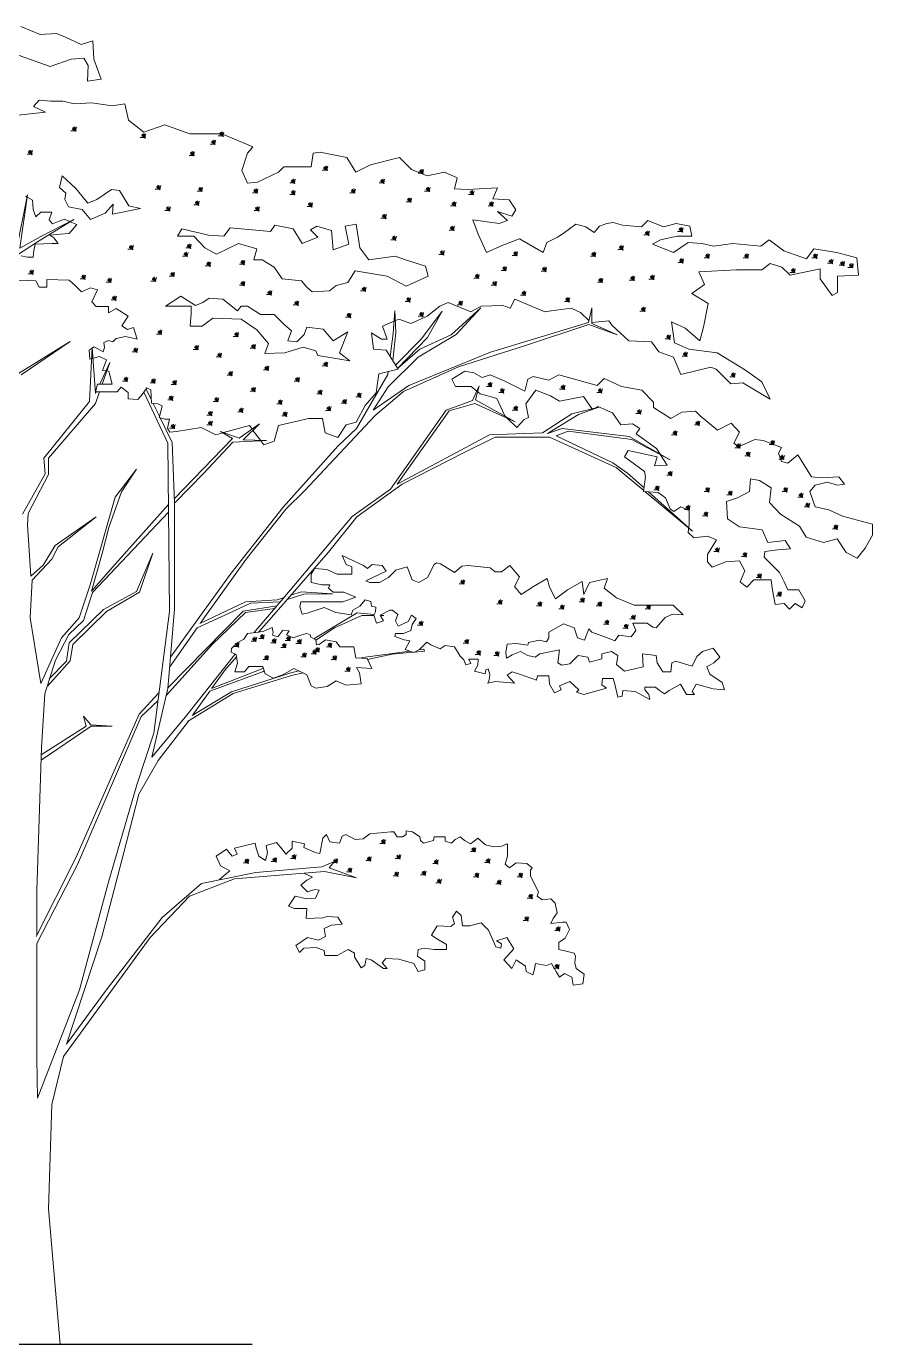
# Model space of a CAD drawing. Header units: millimetres. Extents: x -17823 to 16843, y 0 to 26332.
# Drawn here: x 4 to 16843, y 0 to 26224 of the extents above; entities that cross this region are included whole.
import ezdxf

# ---------------------------------------------------------------- set-up
doc = ezdxf.new("R2010")
doc.units = ezdxf.units.MM
doc.layers.add('ceco.net 196', color=7, linetype='Continuous')

msp = doc.modelspace()

# ---------------------------------------------------------------- linework, layer by layer
at = {"layer": 'ceco.net 196'}
msp.add_line((4496, 0), (-4652, 0), dxfattribs=at)
at = {"layer": 'ceco.net 196', "lineweight": 5}
for points in [[(-105, 26224), (276, 26061), (602, 26079), (784, 26006), (1092, 25861), (1328, 25934), (1346, 25571), (1491, 25172), (1219, 25136), (1237, 25444), (1147, 25589), (893, 25571), (475, 25426), (-142, 25644)], [(-287, 24447), (385, 24520), (149, 24628), (258, 24755), (494, 24737), (729, 24737), (965, 24683), (1310, 24701), (1709, 24646), (1963, 24683), (2036, 24356), (2344, 24121), (2762, 24266), (3258, 24084), (3893, 24084), (4510, 23830), (4401, 23703), (4292, 23359), (4401, 23105), (4601, 23123), (5018, 23322), (5127, 23431), (5671, 23431), (5708, 23703), (5853, 23721), (6379, 23612), (6560, 23322), (6851, 23467), (7431, 23612), (7667, 23377), (7980, 23248), (8325, 23320), (8579, 23212), (8524, 22994), (8778, 22976), (9377, 23012), (9286, 22795), (9613, 22776), (9740, 22577), (9667, 22450), (9377, 22541), (9577, 22360), (9413, 22305), (8887, 22378), (8996, 22088), (9159, 21725), (9486, 21870), (9813, 21997), (10284, 21725), (10357, 21924), (10575, 22033), (10684, 22106), (10938, 22287), (11137, 22233), (11300, 22124), (11409, 22251), (11554, 22305), (11681, 22323), (11863, 22269), (12244, 22233), (12371, 22360), (12679, 22233), (12933, 22305), (13206, 22251), (13242, 22051), (12952, 22051), (12625, 21979), (12462, 21888), (12879, 21725), (13169, 21924), (13441, 21906), (13677, 21852), (14058, 21906), (14621, 21852), (14784, 21979), (15074, 21761), (15528, 21598), (15673, 21798), (16127, 21725), (16526, 21616), (16562, 21272), (16145, 21254), (16145, 20927), (16036, 20873), (15800, 21199), (15800, 21399), (15201, 21272), (15038, 21435), (14802, 21507), (14639, 21381), (14131, 21381), (13387, 21344), (13496, 21091), (13242, 20909), (13568, 20710), (13478, 20238), (13405, 19967), (13115, 20220), (12843, 20347), (12897, 19930), (13187, 19803), (13750, 19731), (14312, 19386), (14639, 19151), (14802, 18806), (14657, 18897), (14258, 19133), (14022, 19115), (13732, 19405), (13623, 19441), (13024, 19296), (12879, 19640), (12589, 19749), (12444, 19948), (11990, 19967), (11663, 20275), (11591, 20365), (11254, 20330)], [(924, 24206), (989, 24137), (940, 24219), (993, 24137), (968, 24229), (985, 24151), (1001, 24221), (978, 24154), (892, 24147), (980, 24147), (917, 24181), (989, 24145)], [(3854, 24104), (3919, 24034), (3871, 24116), (3924, 24034), (3898, 24127), (3915, 24049), (3932, 24118), (3909, 24051), (3823, 24045), (3911, 24045), (3848, 24078), (3919, 24043)], [(2302, 24071), (2368, 24002), (2319, 24084), (2372, 24002), (2347, 24094), (2363, 24017), (2380, 24086), (2357, 24019), (2271, 24013), (2359, 24013), (2296, 24046), (2368, 24010)], [(3693, 23942), (3758, 23873), (3709, 23955), (3762, 23873), (3737, 23965), (3754, 23888), (3770, 23957), (3747, 23890), (3661, 23883), (3749, 23883), (3686, 23917), (3758, 23881)], [(49, 23739), (114, 23669), (65, 23751), (118, 23669), (93, 23762), (109, 23684), (126, 23753), (103, 23686), (17, 23680), (105, 23680), (42, 23713), (114, 23678)], [(3272, 23716), (3337, 23647), (3289, 23729), (3342, 23647), (3316, 23739), (3333, 23661), (3350, 23731), (3327, 23663), (3241, 23657), (3329, 23657), (3266, 23691), (3337, 23655)], [(5923, 23425), (5989, 23356), (5940, 23438), (5993, 23356), (5968, 23448), (5984, 23371), (6001, 23440), (5978, 23373), (5892, 23366), (5980, 23366), (5917, 23400), (5989, 23364)], [(7831, 23361), (7896, 23291), (7848, 23373), (7900, 23291), (7875, 23384), (7892, 23306), (7909, 23375), (7885, 23308), (7799, 23302), (7888, 23302), (7825, 23335), (7896, 23300)], [(2278, 22598), (1715, 22489), (1733, 22688), (1570, 22507), (1280, 22380), (1117, 22580), (844, 22634), (772, 22779), (790, 22906), (663, 23015), (717, 23250), (990, 22996), (1225, 22706), (1407, 22779), (1697, 22978), (1860, 22960), (2042, 22652), (2278, 22598)], [(5277, 23167), (5342, 23098), (5294, 23179), (5346, 23098), (5321, 23190), (5338, 23112), (5355, 23181), (5331, 23114), (5245, 23108), (5334, 23108), (5271, 23142), (5342, 23106)], [(7055, 23167), (7120, 23098), (7072, 23179), (7124, 23098), (7099, 23190), (7116, 23112), (7133, 23181), (7110, 23114), (7023, 23108), (7112, 23108), (7049, 23142), (7120, 23106)], [(-191, 21668), (224, 21940), (949, 22380), (289, 22043), (-126, 21810), (29, 22872), (-204, 21720)], [(21, 22829), (-11, 22846)], [(871, 22340), (755, 22387), (525, 22297), (461, 22374), (512, 22527), (295, 22527), (193, 22438), (142, 22578), (129, 22769), (23, 22827)], [(2599, 23042), (2664, 22973), (2616, 23055), (2669, 22973), (2643, 23065), (2660, 22988), (2677, 23057), (2654, 22990), (2568, 22983), (2656, 22983), (2593, 23017), (2664, 22981)], [(3434, 23005), (3499, 22936), (3451, 23018), (3503, 22936), (3478, 23028), (3495, 22951), (3512, 23020), (3489, 22953), (3403, 22946), (3491, 22946), (3428, 22980), (3499, 22944)], [(4533, 22973), (4598, 22904), (4550, 22986), (4603, 22904), (4577, 22996), (4594, 22918), (4611, 22988), (4588, 22920), (4502, 22914), (4590, 22914), (4527, 22948), (4598, 22912)], [(5277, 22941), (5342, 22871), (5294, 22953), (5346, 22871), (5321, 22964), (5338, 22886), (5355, 22955), (5331, 22888), (5245, 22882), (5334, 22882), (5271, 22915), (5342, 22880)], [(6473, 22973), (6538, 22904), (6490, 22986), (6542, 22904), (6517, 22996), (6534, 22918), (6551, 22988), (6528, 22920), (6442, 22914), (6530, 22914), (6467, 22948), (6538, 22912)], [(7591, 22793), (7656, 22724), (7608, 22806), (7660, 22724), (7635, 22816), (7652, 22739), (7669, 22808), (7645, 22741), (7559, 22734), (7648, 22734), (7585, 22768), (7656, 22732)], [(7960, 23005), (8025, 22936), (7977, 23018), (8029, 22936), (8004, 23028), (8021, 22951), (8038, 23020), (8015, 22953), (7929, 22946), (8017, 22946), (7954, 22980), (8025, 22944)], [(8833, 22941), (8898, 22871), (8850, 22953), (8902, 22871), (8877, 22964), (8894, 22886), (8911, 22955), (8888, 22888), (8802, 22882), (8890, 22882), (8827, 22915), (8898, 22880)], [(2791, 22619), (2857, 22549), (2808, 22631), (2861, 22549), (2836, 22642), (2852, 22564), (2869, 22633), (2846, 22566), (2760, 22560), (2848, 22560), (2785, 22593), (2857, 22558)], [(3368, 22731), (3433, 22662), (3385, 22744), (3437, 22662), (3412, 22754), (3429, 22676), (3445, 22746), (3422, 22679), (3336, 22672), (3424, 22672), (3361, 22706), (3433, 22670)], [(4566, 22618), (4631, 22548), (4582, 22630), (4635, 22548), (4610, 22641), (4626, 22563), (4643, 22632), (4620, 22565), (4534, 22559), (4622, 22559), (4559, 22592), (4631, 22557)], [(5620, 22698), (5685, 22629), (5637, 22711), (5689, 22629), (5664, 22721), (5681, 22643), (5698, 22713), (5675, 22645), (5589, 22639), (5677, 22639), (5614, 22673), (5685, 22637)], [(8477, 22714), (8543, 22645), (8494, 22727), (8547, 22645), (8522, 22738), (8538, 22660), (8555, 22729), (8532, 22662), (8446, 22656), (8534, 22656), (8471, 22689), (8543, 22654)], [(9221, 22714), (9286, 22645), (9238, 22727), (9290, 22645), (9265, 22738), (9282, 22660), (9299, 22729), (9276, 22662), (9190, 22656), (9278, 22656), (9215, 22689), (9286, 22654)], [(-101, 21660), (27, 21634), (142, 21634), (155, 21762), (180, 21889), (512, 21902), (640, 21902), (551, 22017), (474, 22068), (678, 22093), (857, 22106), (1010, 22285), (879, 22337)], [(7091, 22466), (7156, 22397), (7108, 22479), (7160, 22397), (7135, 22489), (7152, 22412), (7169, 22481), (7145, 22414), (7059, 22407), (7148, 22407), (7085, 22441), (7156, 22405)], [(7182, 21254), (6547, 21362), (6402, 21127), (6166, 21072), (6039, 20964), (5694, 20945), (5585, 21036), (5476, 21163), (5095, 21199), (4932, 21435), (4696, 21580), (4533, 21580), (4587, 21798), (4224, 21906), (3789, 21689), (3553, 21816), (3335, 22051), (3009, 22051), (3099, 22196), (3626, 22069), (3934, 22051), (4061, 22215), (4496, 22178), (4859, 22142), (4950, 22269), (5313, 22196), (5494, 21906), (5803, 22033), (5658, 22178), (5785, 22251), (6075, 22160), (6111, 21779), (6420, 21888), (6347, 22251), (6565, 22287), (6637, 21816), (6819, 21580), (7345, 21653), (7545, 21580), (7944, 21453), (7998, 21254), (7563, 21054), (7182, 21254)], [(7288, 22036), (7353, 21967), (7305, 22049), (7358, 21967), (7332, 22059), (7349, 21982), (7366, 22051), (7343, 21984), (7257, 21978), (7345, 21978), (7282, 22011), (7353, 21975)], [(8445, 22230), (8510, 22161), (8462, 22242), (8514, 22161), (8489, 22253), (8506, 22175), (8523, 22245), (8500, 22177), (8414, 22171), (8502, 22171), (8439, 22205), (8510, 22169)], [(12325, 22133), (12390, 22064), (12341, 22146), (12394, 22064), (12369, 22156), (12386, 22078), (12402, 22148), (12379, 22081), (12293, 22074), (12381, 22074), (12318, 22108), (12390, 22072)], [(12994, 22200), (13059, 22131), (13011, 22213), (13063, 22131), (13038, 22223), (13055, 22146), (13072, 22215), (13048, 22148), (12962, 22142), (13051, 22142), (12988, 22175), (13059, 22139)], [(2056, 21851), (2121, 21781), (2073, 21863), (2125, 21781), (2100, 21874), (2117, 21796), (2134, 21865), (2111, 21798), (2025, 21792), (2113, 21792), (2050, 21825), (2121, 21790)], [(3208, 21875), (3273, 21805), (3225, 21887), (3277, 21805), (3252, 21898), (3269, 21820), (3285, 21889), (3262, 21822), (3176, 21816), (3264, 21816), (3201, 21849), (3273, 21814)], [(8244, 21745), (8309, 21675), (8260, 21757), (8313, 21675), (8288, 21768), (8304, 21690), (8321, 21759), (8298, 21692), (8212, 21686), (8300, 21686), (8237, 21719), (8309, 21684)], [(11807, 21842), (11872, 21773), (11824, 21855), (11877, 21773), (11851, 21865), (11868, 21788), (11885, 21857), (11862, 21790), (11776, 21783), (11864, 21783), (11801, 21817), (11872, 21781)], [(3143, 21713), (3208, 21644), (3160, 21726), (3212, 21644), (3187, 21736), (3204, 21658), (3221, 21728), (3198, 21661), (3112, 21654), (3200, 21654), (3137, 21688), (3208, 21652)], [(3596, 21519), (3661, 21450), (3612, 21532), (3665, 21450), (3640, 21542), (3657, 21465), (3673, 21534), (3650, 21467), (3564, 21460), (3652, 21460), (3589, 21494), (3661, 21458)], [(4275, 21551), (4340, 21482), (4291, 21564), (4344, 21482), (4319, 21575), (4335, 21497), (4352, 21566), (4329, 21499), (4243, 21493), (4331, 21493), (4268, 21526), (4340, 21491)], [(9701, 21725), (9766, 21656), (9718, 21737), (9770, 21656), (9745, 21748), (9762, 21670), (9779, 21739), (9756, 21672), (9670, 21666), (9758, 21666), (9695, 21700), (9766, 21664)], [(11258, 21713), (11323, 21644), (11275, 21726), (11327, 21644), (11302, 21736), (11319, 21658), (11335, 21728), (11312, 21661), (11226, 21654), (11314, 21654), (11251, 21688), (11323, 21652)], [(13004, 21584), (13069, 21515), (13020, 21596), (13073, 21515), (13048, 21607), (13064, 21529), (13081, 21598), (13058, 21531), (12972, 21525), (13060, 21525), (12997, 21559), (13069, 21523)], [(13521, 21681), (13586, 21611), (13538, 21693), (13590, 21611), (13565, 21704), (13582, 21626), (13599, 21695), (13575, 21628), (13489, 21622), (13578, 21622), (13515, 21656), (13586, 21620)], [(14297, 21681), (14362, 21611), (14314, 21693), (14366, 21611), (14341, 21704), (14358, 21626), (14374, 21695), (14351, 21628), (14265, 21622), (14353, 21622), (14290, 21656), (14362, 21620)], [(15668, 21676), (15733, 21607), (15685, 21689), (15737, 21607), (15712, 21700), (15729, 21622), (15746, 21691), (15723, 21624), (15636, 21618), (15725, 21618), (15662, 21651), (15733, 21616)], [(15978, 21569), (16043, 21500), (15994, 21581), (16047, 21500), (16022, 21592), (16038, 21514), (16055, 21584), (16032, 21516), (15946, 21510), (16034, 21510), (15971, 21544), (16043, 21508)], [(16206, 21529), (16272, 21459), (16223, 21541), (16276, 21459), (16251, 21552), (16267, 21474), (16284, 21543), (16261, 21476), (16175, 21470), (16263, 21470), (16200, 21503), (16272, 21468)], [(16381, 21488), (16447, 21419), (16398, 21501), (16451, 21419), (16426, 21511), (16442, 21434), (16459, 21503), (16436, 21436), (16350, 21429), (16438, 21429), (16375, 21463), (16447, 21427)], [(72, 21358), (137, 21288), (89, 21370), (141, 21288), (116, 21381), (133, 21303), (149, 21372), (126, 21305), (40, 21299), (128, 21299), (65, 21332), (137, 21297)], [(1106, 21261), (1171, 21191), (1123, 21273), (1176, 21191), (1150, 21284), (1167, 21206), (1184, 21275), (1161, 21208), (1075, 21202), (1163, 21202), (1100, 21236), (1171, 21200)], [(2878, 21314), (2943, 21245), (2894, 21327), (2947, 21245), (2922, 21337), (2938, 21260), (2955, 21329), (2932, 21262), (2846, 21256), (2934, 21256), (2871, 21289), (2943, 21253)], [(8939, 21275), (9004, 21205), (8956, 21287), (9008, 21205), (8983, 21298), (9000, 21220), (9017, 21289), (8994, 21222), (8908, 21216), (8996, 21216), (8933, 21249), (9004, 21214)], [(9482, 21427), (9548, 21358), (9499, 21439), (9552, 21358), (9527, 21450), (9543, 21372), (9560, 21442), (9537, 21374), (9451, 21368), (9539, 21368), (9476, 21402), (9548, 21366)], [(10277, 21414), (10342, 21344), (10294, 21426), (10347, 21344), (10321, 21437), (10338, 21359), (10355, 21428), (10332, 21361), (10246, 21355), (10334, 21355), (10271, 21388), (10342, 21353)], [(12033, 21235), (12098, 21166), (12050, 21247), (12102, 21166), (12077, 21258), (12094, 21180), (12111, 21250), (12088, 21182), (12001, 21176), (12090, 21176), (12027, 21210), (12098, 21174)], [(12424, 21255), (12489, 21185), (12441, 21267), (12493, 21185), (12468, 21278), (12485, 21200), (12502, 21269), (12478, 21202), (12392, 21196), (12481, 21196), (12418, 21230), (12489, 21194)], [(15227, 21388), (15292, 21319), (15243, 21400), (15296, 21319), (15271, 21411), (15287, 21333), (15304, 21402), (15281, 21335), (15195, 21329), (15283, 21329), (15220, 21363), (15292, 21327)], [(2989, 18164), (2861, 18152), (2810, 18228), (2849, 18407), (2759, 18407), (2644, 18445), (2670, 18534), (2708, 18675), (2619, 18713), (2491, 18726), (2478, 18994), (2402, 19032), (2307, 18902), (2223, 18802), (2031, 18815), (2031, 18943), (1891, 19045), (1814, 18955), (1380, 18955), (1419, 19108), (1712, 19108), (1648, 19364), (1521, 19376), (1597, 19593), (1457, 19657), (1265, 19606), (1253, 19784), (1355, 19848), (1534, 19746), (1559, 19835), (1546, 19938), (1636, 19976), (1725, 19950), (1789, 20014), (1980, 20052), (2210, 20001), (2134, 20231), (2019, 20193), (1904, 20269), (2031, 20461), (1789, 20614), (1636, 20524), (1636, 20652), (1393, 20652), (1304, 20741), (1419, 20984), (1278, 21022), (1100, 20945), (985, 21060), (857, 21175), (410, 21188), (410, 21035), (257, 21035), (193, 21162), (-152, 21175)], [(1624, 21196), (1689, 21127), (1640, 21209), (1693, 21127), (1668, 21219), (1684, 21142), (1701, 21211), (1678, 21144), (1592, 21137), (1680, 21137), (1617, 21171), (1689, 21135)], [(2513, 21215), (2578, 21146), (2530, 21228), (2582, 21146), (2557, 21238), (2574, 21160), (2591, 21230), (2568, 21163), (2482, 21156), (2570, 21156), (2507, 21190), (2578, 21154)], [(4275, 21132), (4340, 21062), (4291, 21144), (4344, 21062), (4319, 21155), (4335, 21077), (4352, 21146), (4329, 21079), (4243, 21073), (4331, 21073), (4268, 21106), (4340, 21071)], [(6686, 21019), (6751, 20950), (6703, 21032), (6755, 20950), (6730, 21042), (6747, 20964), (6764, 21034), (6741, 20966), (6655, 20960), (6743, 20960), (6680, 20994), (6751, 20958)], [(9286, 21132), (9351, 21062), (9302, 21144), (9355, 21062), (9330, 21155), (9347, 21077), (9363, 21146), (9340, 21079), (9254, 21073), (9342, 21073), (9279, 21106), (9351, 21071)], [(11397, 21195), (11462, 21126), (11414, 21208), (11466, 21126), (11441, 21218), (11458, 21141), (11475, 21210), (11452, 21143), (11365, 21136), (11454, 21136), (11391, 21170), (11462, 21134)], [(1721, 20841), (1786, 20772), (1737, 20853), (1790, 20772), (1765, 20864), (1781, 20786), (1798, 20855), (1775, 20788), (1689, 20782), (1777, 20782), (1714, 20816), (1786, 20780)], [(6438, 19568), (5803, 19676), (5767, 19767), (5513, 19840), (5150, 19731), (4750, 19713), (4823, 19912), (4587, 20184), (4279, 20402), (3716, 20420), (3499, 20257), (3263, 20257), (3281, 20510), (3281, 20655), (2773, 20655), (3081, 20855), (3372, 20674), (3517, 20728), (3644, 20819), (3916, 20800), (4206, 20565), (4279, 20655), (4406, 20655), (4660, 20492), (4932, 20492), (5131, 20293), (5277, 20166), (5204, 19967), (5385, 19948), (5531, 20093), (5585, 20238), (5912, 20202), (6111, 19967), (6402, 20148), (6238, 19731), (6438, 19568)], [(4811, 20946), (4876, 20877), (4828, 20959), (4881, 20877), (4855, 20969), (4872, 20892), (4889, 20961), (4866, 20894), (4780, 20887), (4868, 20887), (4805, 20921), (4876, 20885)], [(5348, 20741), (5413, 20672), (5365, 20753), (5417, 20672), (5392, 20764), (5409, 20686), (5426, 20756), (5402, 20688), (5316, 20682), (5405, 20682), (5342, 20716), (5413, 20680)], [(11199, 20372), (11028, 20529), (10847, 20619), (10448, 20565), (10321, 20547), (9722, 20800), (9631, 20619), (9486, 20674), (9051, 20655), (8851, 20547), (8397, 20728), (8234, 20655), (7980, 20456), (7653, 20311), (7418, 20402), (7348, 20371)], [(7572, 20808), (7637, 20739), (7589, 20821), (7642, 20739), (7616, 20832), (7633, 20754), (7650, 20823), (7627, 20756), (7541, 20750), (7629, 20750), (7566, 20783), (7637, 20748)], [(8607, 20744), (8672, 20675), (8624, 20756), (8676, 20675), (8651, 20767), (8668, 20689), (8684, 20759), (8661, 20691), (8575, 20685), (8663, 20685), (8600, 20719), (8672, 20683)], [(9868, 20938), (9933, 20868), (9884, 20950), (9937, 20868), (9912, 20961), (9929, 20883), (9945, 20952), (9922, 20885), (9836, 20879), (9924, 20879), (9861, 20912), (9933, 20877)], [(10741, 20808), (10806, 20739), (10757, 20821), (10810, 20739), (10785, 20832), (10801, 20754), (10818, 20823), (10795, 20756), (10709, 20750), (10797, 20750), (10734, 20783), (10806, 20748)], [(3472, 14355), (3558, 14479), (4376, 15622), (5175, 16629), (5538, 16983), (6946, 18485), (7509, 18957), (8602, 19451), (9937, 19877), (11199, 20295), (11762, 20086), (11254, 20313), (11254, 20622), (11190, 20331), (9238, 19741), (7612, 19079), (6903, 18589), (7203, 19052), (7803, 19642), (8556, 20095), (9047, 20622), (8456, 20086), (7830, 19805), (7391, 19418)], [(6388, 20496), (6453, 20427), (6405, 20509), (6457, 20427), (6432, 20519), (6449, 20441), (6466, 20511), (6442, 20443), (6356, 20437), (6445, 20437), (6382, 20471), (6453, 20435)], [(7295, 19574), (7358, 20132), (7339, 20567), (7303, 20113), (7242, 19658)], [(7390, 19420), (7984, 20032), (8275, 20558), (7866, 20005), (7351, 19482)], [(7831, 20518), (7896, 20448), (7848, 20530), (7900, 20448), (7875, 20541), (7892, 20463), (7909, 20532), (7885, 20465), (7799, 20459), (7888, 20459), (7825, 20493), (7896, 20457)], [(12245, 20619), (12310, 20550), (12262, 20632), (12314, 20550), (12289, 20642), (12306, 20565), (12323, 20634), (12300, 20567), (12213, 20560), (12302, 20560), (12239, 20594), (12310, 20558)], [(7323, 20360), (7091, 20257), (7182, 20003), (7073, 20003), (6873, 20130), (6910, 19803), (7164, 19785), (7399, 19405), (7018, 19314), (6982, 19078), (6964, 18933), (6746, 18679), (6565, 18353), (6365, 18299), (6202, 18045), (5948, 18136), (5894, 18426), (5621, 18426), (5023, 18281), (4932, 17972), (4732, 17900), (4672, 17979)], [(-99, 19293), (873, 19954), (-151, 19319)], [(2626, 20162), (2691, 20093), (2643, 20175), (2695, 20093), (2670, 20185), (2687, 20108), (2703, 20177), (2680, 20110), (2594, 20104), (2682, 20104), (2619, 20137), (2691, 20101)], [(4149, 20116), (4215, 20047), (4166, 20129), (4219, 20047), (4194, 20139), (4210, 20061), (4227, 20131), (4204, 20064), (4118, 20057), (4206, 20057), (4143, 20091), (4215, 20055)], [(12745, 20065), (12810, 19996), (12762, 20078), (12814, 19996), (12789, 20089), (12806, 20011), (12823, 20080), (12800, 20013), (12713, 20007), (12802, 20007), (12739, 20040), (12810, 20005)], [(1395, 18955), (1378, 18918), (1313, 19837), (1261, 18763), (354, 17636), (380, 17325), (-73, 16523)], [(2141, 19807), (2206, 19738), (2158, 19820), (2210, 19738), (2185, 19830), (2202, 19752), (2219, 19822), (2195, 19755), (2109, 19748), (2198, 19748), (2135, 19782), (2206, 19746)], [(3355, 19858), (3420, 19789), (3371, 19870), (3424, 19789), (3399, 19881), (3415, 19803), (3432, 19872), (3409, 19805), (3323, 19799), (3411, 19799), (3348, 19833), (3420, 19797)], [(3812, 19706), (3877, 19636), (3828, 19718), (3881, 19636), (3856, 19729), (3873, 19651), (3889, 19720), (3866, 19653), (3780, 19647), (3868, 19647), (3805, 19680), (3877, 19645)], [(4487, 19878), (4552, 19808), (4504, 19890), (4557, 19808), (4531, 19901), (4548, 19823), (4565, 19892), (4542, 19825), (4456, 19819), (4544, 19819), (4481, 19852), (4552, 19817)], [(13081, 19723), (13146, 19654), (13098, 19736), (13150, 19654), (13125, 19746), (13142, 19669), (13159, 19738), (13136, 19671), (13050, 19665), (13138, 19665), (13075, 19698), (13146, 19663)], [(1512, 19108), (1663, 19539), (1465, 19108)], [(4752, 19447), (4817, 19378), (4769, 19460), (4822, 19378), (4796, 19470), (4813, 19393), (4830, 19462), (4807, 19395), (4721, 19389), (4809, 19389), (4746, 19422), (4817, 19386)], [(5925, 19527), (5990, 19458), (5942, 19539), (5994, 19458), (5969, 19550), (5986, 19472), (6003, 19541), (5980, 19474), (5893, 19468), (5982, 19468), (5919, 19502), (5990, 19466)], [(1947, 19225), (2012, 19156), (1964, 19238), (2016, 19156), (1991, 19249), (2008, 19171), (2025, 19240), (2001, 19173), (1915, 19167), (2004, 19167), (1941, 19200), (2012, 19165)], [(2496, 19193), (2562, 19124), (2513, 19206), (2566, 19124), (2541, 19216), (2557, 19139), (2574, 19208), (2551, 19141), (2465, 19134), (2553, 19134), (2490, 19168), (2562, 19132)], [(7202, 19358), (7194, 19297), (6576, 18226), (6204, 17872), (5112, 16660), (4077, 15345), (3367, 14362), (2873, 13678)], [(2917, 19161), (2982, 19092), (2934, 19173), (2986, 19092), (2961, 19184), (2978, 19106), (2994, 19176), (2971, 19108), (2885, 19102), (2973, 19102), (2910, 19136), (2982, 19100)], [(4030, 19341), (4095, 19272), (4047, 19354), (4100, 19272), (4074, 19364), (4091, 19287), (4108, 19356), (4085, 19289), (3999, 19283), (4087, 19283), (4024, 19316), (4095, 19281)], [(5362, 19222), (5427, 19153), (5379, 19235), (5431, 19153), (5406, 19245), (5423, 19168), (5440, 19237), (5416, 19170), (5330, 19163), (5419, 19163), (5356, 19197), (5427, 19161)], [(7367, 19397), (7367, 19397), (7367, 19397)], [(8968, 18967), (8853, 19059), (8544, 19059), (8472, 19204), (8726, 19367), (8908, 19331), (9071, 19240), (9234, 19295), (9525, 19168), (9924, 18968), (9979, 19204), (10088, 19258), (10397, 19186), (10596, 19295), (11359, 19077), (11504, 19222), (11849, 19059), (12249, 18986), (12485, 18750), (12485, 18641), (12830, 18424), (13048, 18551), (13320, 18569), (13411, 18478), (13756, 18188), (14028, 18333), (14192, 18152), (14083, 17934), (14173, 17861), (14500, 18006), (14664, 17988), (15027, 17843), (14972, 17734), (15027, 17571), (15154, 17535), (15354, 17698), (15626, 17263), (15826, 17244), (16171, 17263), (16280, 17117), (16153, 17099), (15935, 17154), (15699, 17099), (15590, 16972), (15699, 16664), (15971, 16609), (16244, 16482), (16443, 16428), (16843, 16319), (16843, 16101), (16697, 15847), (16534, 15648), (16316, 15757), (16135, 16029), (15862, 15956), (15517, 16065), (15390, 16283), (15009, 16519), (14791, 16755), (14827, 17045), (14591, 17190), (14410, 17226), (14391, 16972), (14155, 16845), (13937, 16773), (13956, 16428), (14192, 16265), (14646, 16210), (14755, 15956), (15100, 15993), (15208, 15829), (14954, 15811), (14700, 15775), (14682, 15666), (14900, 15448), (14991, 15358), (15081, 15176), (15154, 15013), (15372, 15013), (15499, 14795), (15440, 14658)], [(9193, 19120), (9258, 19051), (9210, 19133), (9262, 19051), (9237, 19144), (9254, 19066), (9271, 19135), (9247, 19068), (9161, 19062), (9250, 19062), (9187, 19095), (9258, 19060)], [(14032, 19313), (14097, 19244), (14049, 19326), (14102, 19244), (14076, 19337), (14093, 19259), (14110, 19328), (14087, 19261), (14001, 19255), (14089, 19255), (14026, 19288), (14097, 19253)], [(211, 8142), (211, 9032), (304, 11877), (374, 12949), (584, 13618), (846, 14127), (1141, 14405), (1322, 14963), (2833, 16562), (2833, 16710), (1775, 15532), (1299, 14990), (1515, 15739), (1645, 16257), (1897, 16965), (2195, 17418), (1768, 16861), (1275, 15113), (1054, 14459), (704, 14058), (290, 13152), (82, 14459), (121, 15210), (510, 15625), (639, 15871), (1391, 16466), (575, 15896), (341, 15508), (95, 15288), (30, 16311), (43, 16531), (445, 17308), (445, 17631), (1378, 18724), (1459, 18955)], [(2341, 18949), (2820, 17934), (2849, 14587), (2542, 12165), (2205, 11138), (1635, 9183), (1064, 7060), (228, 4903), (211, 5698), (211, 7074), (211, 7980)], [(2487, 18801), (2385, 19009)], [(4487, 19024), (4552, 18954), (4504, 19036), (4557, 18954), (4531, 19047), (4548, 18969), (4565, 19038), (4542, 18971), (4456, 18965), (4544, 18965), (4481, 18998), (4552, 18963)], [(12294, 17043), (11966, 17337), (11673, 17541), (10549, 18081), (10783, 18168), (12053, 18008), (12813, 17599), (11995, 18066), (10666, 18227), (10374, 18124), (10987, 18504), (11396, 18650), (10856, 18518), (10272, 18139), (9220, 18095), (7380, 17118), (8417, 18577), (8928, 18723), (9731, 18358), (8943, 18796), (9016, 19073), (8884, 18781), (8358, 18591), (7249, 17016), (6489, 16476), (5116, 14841), (4527, 14161)], [(5812, 18971), (5877, 18901), (5829, 18983), (5882, 18901), (5856, 18994), (5873, 18916), (5890, 18985), (5867, 18918), (5781, 18912), (5869, 18912), (5806, 18945), (5877, 18910)], [(6590, 18913), (6655, 18844), (6607, 18925), (6660, 18844), (6634, 18936), (6651, 18858), (6668, 18928), (6645, 18860), (6559, 18854), (6647, 18854), (6584, 18888), (6655, 18852)], [(9538, 18465), (9525, 18478), (9362, 18823), (9234, 18859), (9035, 18914), (8984, 18954)], [(9435, 18999), (9500, 18930), (9452, 19012), (9504, 18930), (9479, 19022), (9496, 18945), (9513, 19014), (9490, 18947), (9404, 18941), (9492, 18941), (9429, 18974), (9500, 18938)], [(12614, 17712), (12539, 17825), (12140, 18115), (12212, 18224), (12067, 18315), (11831, 18297), (11668, 18533), (11377, 18660), (11268, 18605), (11087, 18859), (10614, 18768), (10433, 18877), (10142, 18986), (9943, 18714), (9997, 18442), (9906, 18406), (9761, 18242), (9574, 18430)], [(10647, 19067), (10712, 18997), (10663, 19079), (10716, 18997), (10691, 19090), (10708, 19012), (10724, 19081), (10701, 19014), (10615, 19008), (10703, 19008), (10640, 19041), (10712, 19006)], [(11387, 18999), (11452, 18930), (11404, 19012), (11456, 18930), (11431, 19022), (11448, 18945), (11465, 19014), (11442, 18947), (11356, 18941), (11444, 18941), (11381, 18974), (11452, 18938)], [(2651, 18469), (2526, 18722)], [(2848, 18854), (2913, 18784), (2865, 18866), (2917, 18784), (2892, 18877), (2909, 18799), (2926, 18868), (2903, 18801), (2816, 18795), (2905, 18795), (2842, 18829), (2913, 18793)], [(3753, 18821), (3818, 18752), (3770, 18834), (3822, 18752), (3797, 18845), (3814, 18767), (3831, 18836), (3808, 18769), (3722, 18763), (3810, 18763), (3747, 18796), (3818, 18761)], [(4242, 18612), (4307, 18542), (4259, 18624), (4312, 18542), (4286, 18635), (4303, 18557), (4320, 18626), (4297, 18559), (4211, 18553), (4299, 18553), (4236, 18586), (4307, 18551)], [(5018, 18773), (5083, 18704), (5035, 18786), (5087, 18704), (5062, 18796), (5079, 18719), (5096, 18788), (5073, 18721), (4987, 18714), (5075, 18714), (5012, 18748), (5083, 18712)], [(5988, 18644), (6053, 18575), (6005, 18657), (6057, 18575), (6032, 18667), (6049, 18589), (6066, 18659), (6043, 18592), (5957, 18585), (6045, 18585), (5982, 18619), (6053, 18583)], [(6299, 18784), (6364, 18714), (6316, 18796), (6369, 18714), (6343, 18807), (6360, 18729), (6377, 18798), (6354, 18731), (6268, 18725), (6356, 18725), (6293, 18758), (6364, 18723)], [(9704, 18650), (9769, 18580), (9721, 18662), (9774, 18580), (9748, 18673), (9765, 18595), (9782, 18664), (9759, 18597), (9673, 18591), (9761, 18591), (9698, 18624), (9769, 18589)], [(4160, 13737), (4150, 13726), (3172, 12486), (2500, 11683), (2821, 13055), (2953, 14631), (2953, 16746), (2908, 17949), (2667, 18438)], [(3628, 18547), (3693, 18478), (3645, 18560), (3697, 18478), (3672, 18570), (3689, 18493), (3706, 18562), (3683, 18495), (3597, 18488), (3685, 18488), (3622, 18522), (3693, 18486)], [(3628, 18353), (3693, 18284), (3645, 18366), (3697, 18284), (3672, 18376), (3689, 18299), (3706, 18368), (3683, 18301), (3597, 18294), (3685, 18294), (3622, 18328), (3693, 18292)], [(5116, 18534), (5181, 18465), (5133, 18547), (5186, 18465), (5160, 18557), (5177, 18480), (5194, 18549), (5171, 18482), (5085, 18476), (5173, 18476), (5110, 18509), (5181, 18473)], [(12163, 18579), (12228, 18510), (12180, 18592), (12232, 18510), (12207, 18602), (12224, 18525), (12241, 18594), (12218, 18527), (12132, 18521), (12220, 18521), (12157, 18554), (12228, 18519)], [(13327, 18353), (13392, 18284), (13344, 18366), (13396, 18284), (13371, 18376), (13388, 18299), (13405, 18368), (13381, 18301), (13295, 18294), (13384, 18294), (13321, 18328), (13392, 18292)], [(2884, 18289), (2950, 18219), (2901, 18301), (2954, 18219), (2929, 18312), (2945, 18234), (2962, 18303), (2939, 18236), (2853, 18230), (2941, 18230), (2878, 18263), (2950, 18228)], [(2966, 16752), (3531, 17332), (4112, 17952), (4781, 17985), (4321, 18001), (4644, 18315), (4241, 18033), (3870, 18162), (4104, 18025), (2942, 16824)], [(3912, 18137), (3771, 18099), (3480, 18244), (2989, 18164)], [(4495, 18211), (4442, 18281), (3928, 18142)], [(4665, 17989), (4513, 18187)], [(12874, 18159), (12939, 18090), (12891, 18172), (12944, 18090), (12918, 18182), (12935, 18105), (12952, 18174), (12929, 18107), (12843, 18101), (12931, 18101), (12868, 18134), (12939, 18099)], [(4623, 14175), (4833, 14411), (6018, 15761), (6579, 16467), (7479, 17117), (8705, 17740), (9329, 18051), (10410, 18051), (11740, 17449), (12287, 16992)], [(14135, 17901), (14200, 17832), (14152, 17914), (14204, 17832), (14179, 17924), (14196, 17846), (14213, 17916), (14190, 17848), (14104, 17842), (14192, 17842), (14129, 17876), (14200, 17840)], [(14814, 17966), (14879, 17896), (14831, 17978), (14883, 17896), (14858, 17989), (14875, 17911), (14892, 17980), (14869, 17913), (14783, 17907), (14871, 17907), (14808, 17940), (14879, 17905)], [(15440, 14658), (15299, 14741), (15186, 14632), (15081, 14741), (14900, 14723), (14845, 15049), (14827, 15212), (14482, 15212), (14337, 15067), (14210, 15176), (14301, 15394), (14192, 15593), (13919, 15575), (13647, 15466), (13556, 15575), (13556, 15720), (13738, 16011), (13556, 16083), (13284, 16047), (13175, 16156), (13193, 16319), (13193, 16591), (13029, 16664), (12884, 16573), (12812, 16628), (12721, 16845), (12576, 16954), (12285, 16972), (12321, 17263), (12303, 17371), (11904, 17662), (11976, 17789), (12557, 17662), (12503, 17480), (12757, 17498), (12621, 17702)], [(14329, 17739), (14394, 17670), (14346, 17752), (14398, 17670), (14373, 17763), (14390, 17685), (14407, 17754), (14384, 17687), (14298, 17681), (14386, 17681), (14323, 17714), (14394, 17679)], [(15008, 17675), (15073, 17606), (15025, 17687), (15077, 17606), (15052, 17698), (15069, 17620), (15086, 17690), (15063, 17622), (14977, 17616), (15065, 17616), (15002, 17650), (15073, 17614)], [(12777, 17352), (12842, 17283), (12794, 17364), (12847, 17283), (12821, 17375), (12838, 17297), (12855, 17366), (12832, 17299), (12746, 17293), (12834, 17293), (12771, 17327), (12842, 17291)], [(12519, 17061), (12584, 16992), (12535, 17074), (12588, 16992), (12563, 17084), (12580, 17006), (12596, 17076), (12573, 17009), (12487, 17002), (12575, 17002), (12512, 17036), (12584, 17000)], [(13521, 17029), (13586, 16959), (13538, 17041), (13590, 16959), (13565, 17052), (13582, 16974), (13599, 17043), (13575, 16976), (13489, 16970), (13578, 16970), (13515, 17004), (13586, 16968)], [(15073, 17029), (15138, 16959), (15089, 17041), (15142, 16959), (15117, 17052), (15134, 16974), (15150, 17043), (15127, 16976), (15041, 16970), (15129, 16970), (15066, 17004), (15138, 16968)], [(12313, 16971), (13257, 16182), (12380, 16966)], [(13973, 16964), (14039, 16895), (13990, 16977), (14043, 16895), (14018, 16987), (14034, 16910), (14051, 16979), (14028, 16912), (13942, 16905), (14030, 16905), (13967, 16939), (14039, 16903)], [(15383, 16919), (15448, 16849), (15399, 16931), (15452, 16849), (15427, 16942), (15443, 16864), (15460, 16933), (15437, 16866), (15351, 16860), (15439, 16860), (15376, 16893), (15448, 16858)], [(13133, 16673), (13198, 16604), (13150, 16686), (13202, 16604), (13177, 16696), (13194, 16619), (13211, 16688), (13187, 16621), (13101, 16615), (13190, 16615), (13127, 16648), (13198, 16612)], [(13489, 16544), (13554, 16475), (13505, 16557), (13558, 16475), (13533, 16567), (13549, 16490), (13566, 16559), (13543, 16492), (13457, 16485), (13545, 16485), (13482, 16519), (13554, 16483)], [(15512, 16725), (15577, 16656), (15529, 16737), (15581, 16656), (15556, 16748), (15573, 16670), (15590, 16740), (15567, 16672), (15480, 16666), (15569, 16666), (15506, 16700), (15577, 16664)], [(16075, 16286), (16140, 16216), (16092, 16298), (16144, 16216), (16119, 16309), (16136, 16231), (16153, 16300), (16129, 16233), (16043, 16227), (16132, 16227), (16069, 16261), (16140, 16225)], [(429, 13105), (877, 13604), (928, 13930), (1601, 14582), (2254, 14969), (2519, 15743), (2193, 14979), (1540, 14622), (857, 13960), (806, 13593), (459, 13247)], [(13715, 15833), (13780, 15764), (13732, 15846), (13784, 15764), (13759, 15856), (13776, 15779), (13793, 15848), (13769, 15781), (13683, 15775), (13772, 15775), (13709, 15808), (13780, 15773)], [(14264, 15736), (14330, 15667), (14281, 15749), (14334, 15667), (14309, 15760), (14325, 15682), (14342, 15751), (14319, 15684), (14233, 15678), (14321, 15678), (14258, 15711), (14330, 15676)], [(6642, 14692), (6744, 14817), (6858, 14783), (6870, 14692), (6961, 14669), (6949, 14578), (6915, 14510), (6972, 14351), (7109, 14396), (7041, 14510), (7234, 14612), (7291, 14612), (7394, 14521), (7348, 14396), (7405, 14294), (7599, 14385), (7667, 14510), (7758, 14442), (7678, 14328), (7656, 14203), (7508, 14146), (7348, 14146), (7337, 14089), (7519, 14021), (7633, 13998), (7542, 13827), (7713, 13770), (7826, 13827), (7975, 13975), (8054, 13918), (8237, 13838), (8339, 13907), (8521, 13884), (8639, 13696), (8709, 13620), (8747, 13525), (8848, 13551), (8810, 13633), (8994, 13633), (8987, 13519), (8924, 13399), (9133, 13342), (9145, 13424), (9196, 13443), (9228, 13329), (9215, 13222), (9183, 13158), (9342, 13190), (9720, 13157), (9574, 13318), (9672, 13383), (9817, 13335), (10157, 13221), (10173, 13302), (10400, 13302), (10416, 13141), (10513, 12963), (10643, 13027), (10611, 13108), (10821, 13189), (10999, 13027), (10951, 12979), (11096, 12930), (11549, 13060), (11452, 13124), (11469, 13254), (11679, 13254), (11711, 13141), (11776, 12882), (11857, 12898), (11873, 13011), (12116, 12995), (12407, 12833), (12391, 12930), (12310, 13027), (12310, 13076), (12521, 13076), (12602, 13011), (12699, 12946), (12796, 13011), (13023, 13141), (13136, 12930), (13298, 12930), (13249, 12995), (13330, 13141), (13670, 13043), (13897, 13027), (13848, 13173), (13605, 13335), (13541, 13480), (13686, 13561), (13800, 13674), (13670, 13852), (13460, 13788), (13346, 13690), (13249, 13496), (12926, 13593), (12845, 13561), (12828, 13383), (12667, 13383), (12553, 13561), (12537, 13707), (12262, 13739), (12278, 13480), (11906, 13399), (11744, 13529), (11776, 13707), (11647, 13788), (11452, 13739), (11452, 13642), (11210, 13577), (11177, 13674), (10983, 13707), (10821, 13545), (10659, 13513), (10578, 13561), (10611, 13820), (10222, 13739), (10125, 13674), (9979, 13707), (9833, 13788), (9672, 13723), (9558, 13658), (9542, 13771), (9574, 13933), (9753, 13949), (9979, 13917), (9995, 13965), (10206, 14014), (10352, 13982), (10400, 14063), (10400, 14176), (10691, 14337), (10902, 14257), (10967, 14063), (11112, 14014), (11193, 14240), (11258, 14176), (11598, 14046), (11711, 13998), (11792, 14111), (12035, 14079), (12132, 14208), (12068, 14354), (12359, 14354), (12472, 14273), (12537, 14257), (12715, 14467), (12861, 14532), (13071, 14515), (12877, 14710), (12553, 14710), (12100, 14710), (11938, 14774), (11744, 14855), (11501, 15049), (11566, 15243), (11210, 15162), (11096, 14920), (11064, 15179), (10772, 15017), (10530, 14839), (10416, 15065), (10368, 15243), (10093, 15082), (9850, 14920), (9720, 15082), (9817, 15276), (9623, 15502), (9461, 15373), (9332, 15373), (9235, 15454), (8797, 15502), (8668, 15486), (8522, 15357), (8247, 15534), (8166, 15551), (8118, 15518), (7988, 15259), (7810, 15162), (7680, 15211), (7583, 15470), (7357, 15405), (7211, 15259), (7033, 15162), (6839, 15162), (6758, 15195), (7162, 15389), (7081, 15502), (6887, 15518), (6790, 15437), (6709, 15502), (6288, 15696), (6369, 15518), (6482, 15470), (6482, 15324), (6191, 15324), (5981, 15421), (5738, 15437), (5673, 15324), (5673, 15162), (5883, 15114), (6045, 15114), (6013, 15049), (6110, 14968), (6321, 14968), (6563, 14871), (6304, 14774), (6126, 14774), (5964, 14774), (5463, 14774), (5446, 14677), (5495, 14532), (5592, 14548), (5932, 14661), (6159, 14564), (6466, 14515), (6499, 14612), (6642, 14692)], [(8649, 15195), (8714, 15126), (8665, 15208), (8718, 15126), (8693, 15218), (8709, 15141), (8726, 15210), (8703, 15143), (8617, 15137), (8705, 15137), (8642, 15170), (8714, 15134)], [(14555, 15317), (14620, 15247), (14572, 15329), (14625, 15247), (14600, 15340), (14616, 15262), (14633, 15331), (14610, 15264), (14524, 15258), (14612, 15258), (14549, 15291), (14620, 15256)], [(5195, 14824), (5528, 14927), (6093, 14933), (5472, 14972), (5268, 14907)], [(14954, 14957), (15019, 14888), (14971, 14970), (15023, 14888), (14998, 14980), (15015, 14903), (15032, 14972), (15008, 14905), (14922, 14898), (15011, 14898), (14948, 14932), (15019, 14896)], [(2790, 12921), (3708, 13933), (4364, 14565), (4945, 14643), (4985, 14695), (4317, 14591), (2822, 13068)], [(3405, 14260), (4041, 14553), (4467, 14751), (5052, 14779), (5067, 14784)], [(5134, 14863), (4995, 14813), (4365, 14774), (3457, 14348)], [(9396, 14797), (9461, 14728), (9413, 14810), (9465, 14728), (9440, 14820), (9457, 14743), (9474, 14812), (9451, 14745), (9365, 14738), (9453, 14738), (9390, 14772), (9461, 14736)], [(10184, 14757), (10249, 14687), (10201, 14769), (10254, 14687), (10228, 14780), (10245, 14702), (10262, 14771), (10239, 14704), (10153, 14698), (10241, 14698), (10178, 14732), (10249, 14696)], [(10629, 14696), (10694, 14627), (10646, 14709), (10698, 14627), (10673, 14719), (10690, 14642), (10707, 14711), (10684, 14644), (10598, 14637), (10686, 14637), (10623, 14671), (10694, 14635)], [(11033, 14838), (11098, 14768), (11050, 14850), (11103, 14768), (11077, 14861), (11094, 14783), (11111, 14852), (11088, 14785), (11002, 14779), (11090, 14779), (11027, 14812), (11098, 14777)], [(11377, 14757), (11442, 14687), (11394, 14769), (11446, 14687), (11421, 14780), (11438, 14702), (11455, 14771), (11431, 14704), (11345, 14698), (11434, 14698), (11371, 14732), (11442, 14696)], [(12347, 14696), (12412, 14627), (12364, 14709), (12416, 14627), (12391, 14719), (12408, 14642), (12425, 14711), (12402, 14644), (12316, 14637), (12404, 14637), (12341, 14671), (12412, 14635)], [(6923, 14526), (6583, 14560), (5726, 14042)], [(5767, 14014), (6134, 14256), (6680, 14507), (6916, 14507)], [(7042, 14507), (7118, 14507), (7048, 14514)], [(12044, 14494), (12109, 14425), (12061, 14507), (12113, 14425), (12088, 14517), (12105, 14440), (12122, 14509), (12098, 14442), (12012, 14435), (12101, 14435), (12038, 14469), (12109, 14433)], [(2857, 13481), (3405, 14260)], [(4622, 14175), (4726, 14191), (4894, 14263), (4918, 14167), (4902, 14111), (5006, 14079), (5110, 14215), (5230, 14199), (5182, 14119), (5310, 14063), (5486, 14119), (5582, 14143), (5654, 14119), (5662, 14071), (5766, 14023), (5774, 13919), (5830, 13927), (5958, 14023), (6167, 13983), (6239, 13879), (6287, 13879), (6431, 13879), (6519, 13879), (6559, 13663), (6783, 13647), (6879, 13447), (6575, 13471), (6631, 13367), (6663, 13143), (6367, 13119), (6167, 13207), (5990, 13095), (5766, 13056), (5670, 13103), (5582, 13327), (5326, 13447), (5110, 13327), (4918, 13255), (4758, 13343), (4710, 13487), (4430, 13487), (4342, 13383), (4150, 13383), (4206, 13559), (4182, 13727), (4078, 13775), (4086, 13847), (4214, 13967), (4334, 14031), (4406, 14143), (4622, 14175)], [(7819, 14373), (7885, 14304), (7836, 14386), (7889, 14304), (7864, 14396), (7880, 14318), (7897, 14388), (7874, 14321), (7788, 14314), (7876, 14314), (7813, 14348), (7885, 14312)], [(11518, 14393), (11583, 14324), (11535, 14406), (11588, 14324), (11562, 14416), (11579, 14339), (11596, 14408), (11573, 14341), (11487, 14334), (11575, 14334), (11512, 14368), (11583, 14332)], [(11902, 14312), (11967, 14243), (11919, 14325), (11972, 14243), (11946, 14335), (11963, 14258), (11980, 14327), (11957, 14260), (11871, 14254), (11959, 14254), (11896, 14287), (11967, 14252)], [(4160, 13944), (4226, 13875), (4177, 13957), (4230, 13875), (4205, 13967), (4221, 13890), (4238, 13959), (4215, 13892), (4129, 13886), (4217, 13886), (4154, 13919), (4226, 13883)], [(4509, 14056), (4574, 13987), (4526, 14069), (4578, 13987), (4553, 14079), (4570, 14002), (4587, 14071), (4564, 14004), (4478, 13997), (4566, 13997), (4503, 14031), (4574, 13995)], [(4660, 14108), (4725, 14039), (4676, 14120), (4729, 14039), (4704, 14131), (4721, 14053), (4737, 14122), (4714, 14055), (4628, 14049), (4716, 14049), (4653, 14083), (4725, 14047)], [(4898, 14022), (4963, 13953), (4915, 14034), (4967, 13953), (4942, 14045), (4959, 13967), (4976, 14037), (4952, 13969), (4866, 13963), (4955, 13963), (4892, 13997), (4963, 13961)], [(5099, 13927), (5164, 13858), (5115, 13940), (5168, 13858), (5143, 13950), (5160, 13873), (5176, 13942), (5153, 13875), (5067, 13868), (5155, 13868), (5092, 13902), (5164, 13866)], [(5185, 14069), (5250, 14000), (5202, 14082), (5254, 14000), (5229, 14092), (5246, 14014), (5262, 14084), (5239, 14017), (5153, 14010), (5241, 14010), (5178, 14044), (5250, 14008)], [(5400, 14009), (5465, 13940), (5417, 14021), (5469, 13940), (5444, 14032), (5461, 13954), (5478, 14024), (5455, 13956), (5368, 13950), (5457, 13950), (5394, 13984), (5465, 13948)], [(6007, 13940), (6072, 13871), (6024, 13953), (6076, 13871), (6051, 13963), (6068, 13885), (6084, 13955), (6061, 13888), (5975, 13881), (6063, 13881), (6000, 13915), (6072, 13879)], [(8729, 14009), (8794, 13940), (8746, 14022), (8798, 13940), (8773, 14033), (8790, 13955), (8807, 14024), (8784, 13957), (8698, 13951), (8786, 13951), (8723, 13984), (8794, 13949)], [(3696, 13058), (3959, 13426), (4188, 13684)], [(4746, 13691), (4811, 13621), (4763, 13703), (4815, 13621), (4790, 13714), (4807, 13636), (4823, 13705), (4800, 13638), (4714, 13632), (4802, 13632), (4739, 13665), (4811, 13630)], [(5499, 13742), (5564, 13673), (5516, 13755), (5568, 13673), (5543, 13765), (5560, 13688), (5577, 13757), (5553, 13690), (5467, 13683), (5556, 13683), (5493, 13717), (5564, 13681)], [(5701, 13802), (5766, 13733), (5718, 13815), (5770, 13733), (5745, 13825), (5762, 13748), (5779, 13817), (5756, 13750), (5670, 13744), (5758, 13744), (5695, 13777), (5766, 13742)], [(5761, 13845), (5827, 13776), (5778, 13858), (5831, 13776), (5806, 13868), (5822, 13791), (5839, 13860), (5816, 13793), (5730, 13787), (5818, 13787), (5755, 13820), (5827, 13785)], [(6101, 13686), (6167, 13617), (6118, 13699), (6171, 13617), (6146, 13709), (6162, 13632), (6179, 13701), (6156, 13634), (6070, 13628), (6158, 13628), (6095, 13661), (6167, 13625)], [(7634, 13796), (6697, 13669), (6642, 13657)], [(6790, 13632), (7281, 13736), (7702, 13774)], [(7723, 13775), (7928, 13794), (7911, 13834), (7814, 13821)], [(8968, 13787), (9034, 13717), (8985, 13799), (9038, 13717), (9013, 13810), (9029, 13732), (9046, 13801), (9023, 13734), (8937, 13728), (9025, 13728), (8962, 13761), (9034, 13726)], [(9335, 13767), (9401, 13698), (9352, 13780), (9405, 13698), (9380, 13790), (9396, 13712), (9413, 13782), (9390, 13715), (9304, 13708), (9392, 13708), (9329, 13742), (9401, 13706)], [(5426, 13401), (5267, 13367), (4086, 12985), (3303, 12518)], [(3654, 12999), (4704, 13387), (4737, 13406)], [(4719, 13459), (4675, 13435), (3686, 13054)], [(6373, 13458), (6438, 13389), (6389, 13471), (6442, 13389), (6417, 13481), (6433, 13404), (6450, 13473), (6427, 13406), (6341, 13400), (6429, 13400), (6366, 13433), (6438, 13397)], [(3211, 12393), (4117, 12953), (5282, 13312), (5511, 13361)], [(200, 8120), (988, 9685), (1848, 11638), (2247, 12544), (2643, 12966)], [(3315, 12526), (3654, 12999)], [(2623, 12808), (2288, 12492), (1838, 11449), (1019, 9553), (211, 7980)], [(296, 11627), (1295, 12300), (1713, 12300), (1285, 12330), (1143, 12504), (1194, 12300), (299, 11731)], [(801, 5974), (1506, 8109), (1942, 9791), (2242, 10947), (2628, 11619), (3227, 12403)], [(5540, 9369), (5699, 9297), (5584, 9239), (5468, 9138), (5598, 9009), (5742, 9052), (5829, 9038), (5756, 8879), (5584, 8865), (5353, 8922), (5223, 8721), (5339, 8678), (5454, 8678), (5584, 8678), (5569, 8476), (5901, 8491), (5987, 8519), (6203, 8505), (6290, 8361), (6074, 8347), (5929, 8275), (5958, 8116), (5814, 8044), (5598, 8102), (5367, 7943), (5439, 7799), (5526, 7886), (5771, 7900), (5929, 7843), (5944, 7742), (6189, 7742), (6405, 7857), (6535, 7785), (6535, 7713), (6664, 7497), (6736, 7540), (6765, 7684), (6866, 7655), (7111, 7483), (7183, 7483), (7082, 7598), (7154, 7684), (7414, 7670), (7716, 7583), (7803, 7425), (7932, 7454), (7932, 7627), (7788, 7727), (7803, 7857), (7918, 7886), (8120, 7857), (8365, 7857), (8365, 7958), (8149, 8087), (8062, 8145), (8177, 8332), (8451, 8318), (8523, 8375), (8480, 8505), (8566, 8620), (8653, 8534), (8682, 8332), (8826, 8332), (9056, 8390), (9200, 8246), (9345, 7915), (9445, 7886), (9460, 7972), (9359, 8030), (9561, 8102), (9705, 7871), (9503, 7655), (9662, 7483), (9748, 7655), (9935, 7526), (9950, 7425), (10080, 7353), (10108, 7440), (10137, 7583), (10353, 7540), (10454, 7583), (10555, 7411), (10613, 7310), (10714, 7382), (10858, 7310), (10886, 7152), (11074, 7180), (11103, 7368), (10944, 7483), (10915, 7598), (10930, 7727), (10901, 7785), (10742, 7828), (10598, 7857), (10598, 8001), (10728, 8087), (10814, 8260), (10742, 8404), (10670, 8404), (10440, 8375), (10483, 8476), (10569, 8591), (10526, 8779), (10440, 8865), (10267, 8851), (10166, 8922), (10195, 9009), (10080, 9225), (10036, 9326), (10036, 9441), (10065, 9484), (9964, 9570), (9748, 9585), (9618, 9484), (9532, 9556), (9575, 9714), (9575, 9959), (9460, 9916), (9301, 9902), (9143, 9945), (8984, 10074), (8912, 10017), (8840, 9959), (8725, 10031), (8638, 10103), (8538, 10046), (8466, 9974), (8336, 10017), (8336, 10103), (8120, 10103), (8105, 10031), (7904, 9974), (7846, 10031), (7832, 10103), (7687, 10204), (7558, 10218), (7558, 10146), (7486, 10103), (7385, 10103), (7313, 10204), (7255, 10204), (6837, 10161), (6708, 10060), (6549, 10046), (6362, 10146), (6290, 10118), (6232, 9974), (6045, 10002), (5973, 10146), (5901, 10074), (5843, 9772), (5771, 9786), (5526, 9887), (5540, 9959), (5295, 10017), (5295, 9873), (5166, 9758), (5094, 9858), (4978, 9988), (4777, 9930), (4805, 9786), (4762, 9628), (4633, 9714), (4575, 9873), (4560, 9974), (4143, 9873), (4200, 9758), (4099, 9714), (3984, 9858), (3782, 9714), (3869, 9527), (4056, 9426), (3984, 9369), (3841, 9246)], [(7072, 10031), (7137, 9961), (7088, 10043), (7141, 9961), (7116, 10054), (7133, 9976), (7149, 10045), (7126, 9978), (7040, 9972), (7128, 9972), (7065, 10005), (7137, 9970)], [(5293, 9728), (5358, 9658), (5310, 9740), (5362, 9658), (5337, 9751), (5354, 9673), (5371, 9742), (5348, 9675), (5261, 9669), (5350, 9669), (5287, 9702), (5358, 9667)], [(6789, 9687), (6854, 9618), (6805, 9700), (6858, 9618), (6833, 9710), (6850, 9633), (6866, 9702), (6843, 9635), (6757, 9628), (6845, 9628), (6782, 9662), (6854, 9626)], [(7375, 9728), (7440, 9658), (7392, 9740), (7444, 9658), (7419, 9751), (7436, 9673), (7453, 9742), (7429, 9675), (7343, 9669), (7432, 9669), (7369, 9702), (7440, 9667)], [(8871, 9869), (8936, 9800), (8887, 9882), (8940, 9800), (8915, 9892), (8931, 9814), (8948, 9884), (8925, 9817), (8839, 9810), (8927, 9810), (8864, 9844), (8936, 9808)], [(741, 5733), (1683, 7022), (2468, 8099), (3253, 8919), (4148, 9266), (5937, 9412), (6576, 9284), (6029, 9485), (6138, 9613), (5882, 9503), (4568, 9394), (3491, 9175), (2706, 8500), (1574, 7022), (801, 5974)], [(4355, 9641), (4420, 9572), (4371, 9654), (4424, 9572), (4399, 9664), (4415, 9586), (4432, 9656), (4409, 9589), (4323, 9582), (4411, 9582), (4348, 9616), (4420, 9580)], [(4909, 9667), (4974, 9598), (4926, 9680), (4978, 9598), (4953, 9690), (4970, 9612), (4987, 9682), (4963, 9615), (4877, 9608), (4966, 9608), (4903, 9642), (4974, 9606)], [(6122, 9647), (6187, 9578), (6138, 9659), (6191, 9578), (6166, 9670), (6183, 9592), (6199, 9661), (6176, 9594), (6090, 9588), (6178, 9588), (6115, 9622), (6187, 9586)], [(6405, 9465), (6470, 9396), (6421, 9478), (6474, 9396), (6449, 9488), (6466, 9410), (6482, 9480), (6459, 9413), (6373, 9406), (6461, 9406), (6398, 9440), (6470, 9404)], [(8123, 9627), (8188, 9557), (8139, 9639), (8192, 9557), (8167, 9650), (8184, 9572), (8200, 9641), (8177, 9574), (8091, 9568), (8179, 9568), (8116, 9601), (8188, 9566)], [(9153, 9647), (9219, 9578), (9170, 9659), (9223, 9578), (9198, 9670), (9214, 9592), (9231, 9661), (9208, 9594), (9122, 9588), (9210, 9588), (9147, 9622), (9219, 9586)], [(7334, 9384), (7399, 9315), (7351, 9397), (7404, 9315), (7378, 9407), (7395, 9330), (7412, 9399), (7389, 9332), (7303, 9325), (7391, 9325), (7328, 9359), (7399, 9323)], [(7880, 9404), (7945, 9335), (7897, 9417), (7949, 9335), (7924, 9428), (7941, 9350), (7958, 9419), (7935, 9352), (7849, 9346), (7937, 9346), (7874, 9379), (7945, 9344)], [(8183, 9243), (8248, 9174), (8200, 9255), (8253, 9174), (8227, 9266), (8244, 9188), (8261, 9258), (8238, 9190), (8152, 9184), (8240, 9184), (8177, 9218), (8248, 9182)], [(8931, 9364), (8996, 9295), (8948, 9377), (9000, 9295), (8975, 9387), (8992, 9309), (9009, 9379), (8986, 9312), (8900, 9305), (8988, 9305), (8925, 9339), (8996, 9303)], [(9376, 9223), (9441, 9153), (9393, 9235), (9445, 9153), (9420, 9246), (9437, 9168), (9454, 9237), (9430, 9170), (9344, 9164), (9433, 9164), (9370, 9197), (9441, 9162)], [(9800, 9364), (9865, 9295), (9817, 9377), (9870, 9295), (9844, 9387), (9861, 9309), (9878, 9379), (9855, 9312), (9769, 9305), (9857, 9305), (9794, 9339), (9865, 9303)], [(10002, 8940), (10068, 8871), (10019, 8952), (10072, 8871), (10047, 8963), (10063, 8885), (10080, 8955), (10057, 8887), (9971, 8881), (10059, 8881), (9996, 8915), (10068, 8879)], [(9922, 8496), (9987, 8426), (9938, 8508), (9991, 8426), (9966, 8519), (9982, 8441), (9999, 8510), (9976, 8443), (9890, 8437), (9978, 8437), (9915, 8470), (9987, 8435)], [(10548, 8294), (10613, 8224), (10565, 8306), (10617, 8224), (10592, 8317), (10609, 8239), (10626, 8308), (10603, 8241), (10517, 8235), (10605, 8235), (10542, 8268), (10613, 8233)], [(10528, 7546), (10593, 7477), (10545, 7559), (10597, 7477), (10572, 7569), (10589, 7492), (10606, 7561), (10583, 7494), (10496, 7488), (10585, 7488), (10522, 7521), (10593, 7485)], [(674, 0), (446, 2700), (508, 4777), (741, 5733)]]:
    msp.add_lwpolyline(points, dxfattribs=at)

doc.saveas('drawing.dxf')
